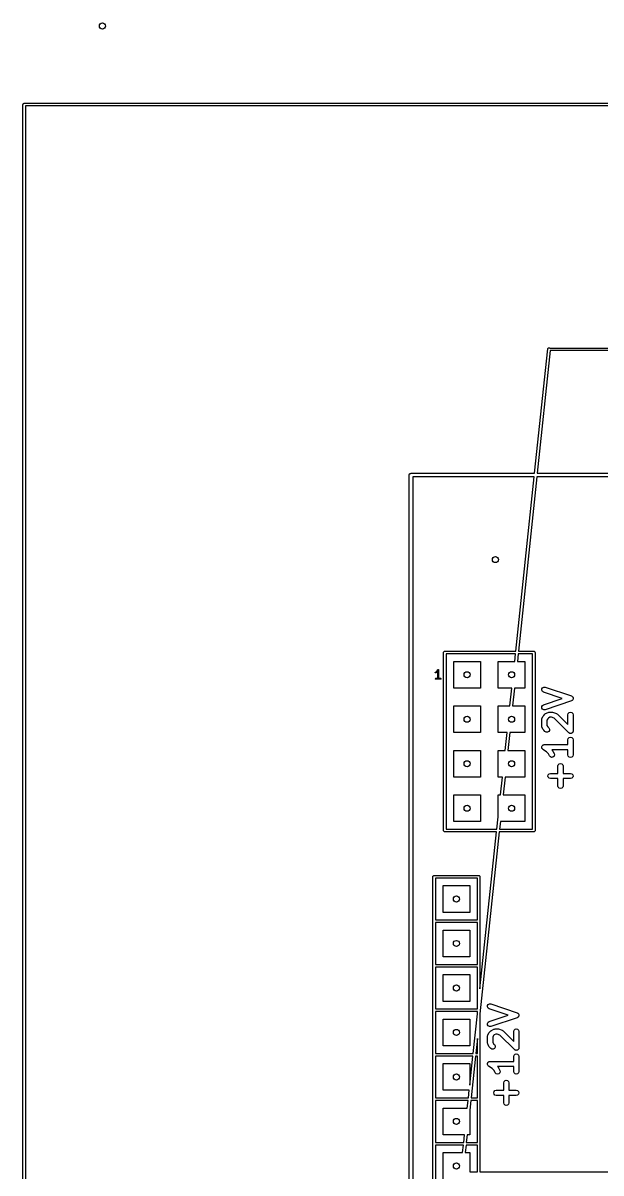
# Model space of a CAD drawing. Extents: x 0.02 to 3.57, y 0.02 to 5.41.
# Drawn here: x 0.021 to 1.321, y 2.822 to 5.407 of the extents above; entities that cross this region are included whole.
import ezdxf

# ---------------------------------------------------------------- set-up
doc = ezdxf.new("R2010")
doc.units = 0
doc.header["$MEASUREMENT"] = 0
doc.layers.add('BLACK', color=7, linetype='CONTINUOUS')

msp = doc.modelspace()

# ---------------------------------------------------------------- linework, layer by layer
at = {"layer": 'BLACK', "linetype": 'CONTINUOUS'}
for p, q in [((0.021394, 5.2235), (0.021461, 5.22388)), ((0.021394, 0.420346), (0.021394, 5.2235)), ((0.021438, 5.22401), (0.021504, 5.22412)), ((0.021461, 5.22388), (0.021438, 5.22401)), ((0.021504, 5.22412), (0.021572, 5.22451)), ((0.021572, 5.22451), (0.022065, 5.22509)), ((0.022065, 5.22509), (0.022448, 5.22576)), ((0.022448, 5.22576), (0.022699, 5.22585)), ((0.022699, 5.22585), (0.02287, 5.22605)), ((0.02287, 5.22605), (0.023626, 5.22619)), ((0.023626, 5.22619), (0.024347, 5.22645)), ((0.024347, 5.22645), (3.56765, 5.22645)), ((0.027299, 5.22054), (0.027299, 0.423299)), ((3.5647, 5.22054), (0.027299, 5.22054)), ((1.17192, 4.39488), (1.20156, 4.67423)), ((1.2071, 4.67047), (1.17786, 4.39488)), ((1.20156, 4.67423), (1.20185, 4.67522)), ((1.20185, 4.67522), (1.2033, 4.67662)), ((1.2033, 4.67662), (1.20532, 4.67676)), ((1.20532, 4.67676), (1.20585, 4.67637)), ((1.20585, 4.67637), (2.78025, 4.67637)), ((2.77827, 4.67047), (1.2071, 4.67047)), ((0.891052, 4.39363), (0.891418, 4.39413)), ((0.891418, 4.39413), (0.892011, 4.39432)), ((0.892011, 4.39432), (0.892516, 4.39469)), ((0.892516, 4.39469), (0.893139, 4.39469)), ((0.893139, 4.39469), (0.893732, 4.39488)), ((0.893732, 4.39488), (1.17192, 4.39488)), ((1.17786, 4.39488), (2.49373, 4.39488)), ((0.889795, 4.39094), (0.889988, 4.39154)), ((0.889795, 1.73583), (0.889795, 4.39094)), ((0.889988, 4.39216), (0.890354, 4.39267)), ((0.889988, 4.39154), (0.889988, 4.39216)), ((0.890354, 4.39267), (0.890547, 4.39326)), ((0.890547, 4.39326), (0.891052, 4.39363)), ((0.897669, 4.38701), (0.897669, 1.81005)), ((1.17109, 4.38701), (0.897669, 4.38701)), ((1.12949, 3.99495), (1.17109, 4.38701)), ((1.17703, 4.38701), (1.13543, 3.99495)), ((2.4898, 4.38701), (1.17703, 4.38701)), ((0.967047, 3.992), (0.967115, 3.99238)), ((0.967047, 3.592), (0.967047, 3.992)), ((0.967092, 3.99251), (0.967158, 3.99263)), ((0.967115, 3.99238), (0.967092, 3.99251)), ((0.967158, 3.99263), (0.967225, 3.99301)), ((0.967225, 3.99301), (0.967718, 3.9936)), ((0.967718, 3.9936), (0.968102, 3.99426)), ((0.968102, 3.99426), (0.968352, 3.99435)), ((0.968352, 3.99435), (0.968524, 3.99456)), ((0.968524, 3.99456), (0.969279, 3.99469)), ((0.969279, 3.99469), (0.97, 3.99495)), ((0.97, 3.99495), (1.12949, 3.99495)), ((0.972953, 3.98905), (0.972953, 3.59495)), ((1.12886, 3.98905), (0.972953, 3.98905)), ((1.12706, 3.972), (1.12886, 3.98905)), ((1.1348, 3.98905), (1.13299, 3.972)), ((1.16705, 3.98905), (1.1348, 3.98905)), ((1.13543, 3.99495), (1.17, 3.99495)), ((1.16705, 3.59495), (1.16705, 3.98905)), ((1.17, 3.99495), (1.17038, 3.99489)), ((1.17038, 3.99489), (1.17051, 3.99491)), ((1.17051, 3.99491), (1.17063, 3.99484)), ((1.17063, 3.99484), (1.17101, 3.99477)), ((1.17101, 3.99477), (1.1716, 3.99428)), ((1.1716, 3.99428), (1.17226, 3.9939)), ((1.17226, 3.9939), (1.17235, 3.99365)), ((1.17235, 3.99365), (1.17256, 3.99348)), ((1.17256, 3.99348), (1.17269, 3.99272)), ((1.17269, 3.99272), (1.17295, 3.992)), ((1.17295, 3.992), (1.17295, 3.592)), ((0.99, 3.912), (0.99, 3.972)), ((0.99, 3.972), (1.05, 3.972)), ((1.05, 3.972), (1.05, 3.912)), ((1.09, 3.912), (1.09, 3.972)), ((1.09, 3.972), (1.12706, 3.972)), ((1.13299, 3.972), (1.15, 3.972)), ((1.15, 3.972), (1.15, 3.912)), ((0.948391, 3.933), (0.94868, 3.93369)), ((0.94868, 3.9323), (0.948391, 3.933)), ((0.948442, 3.94737), (0.948936, 3.94794)), ((0.948495, 3.94662), (0.948442, 3.94737)), ((0.949064, 3.94612), (0.948495, 3.94662)), ((0.94868, 3.93369), (0.949376, 3.93398)), ((0.949376, 3.93201), (0.94868, 3.9323)), ((0.948936, 3.94794), (0.950667, 3.9488)), ((0.949816, 3.94618), (0.949064, 3.94612)), ((0.949376, 3.93398), (0.954016, 3.93398)), ((0.955, 3.93201), (0.949376, 3.93201)), ((0.951691, 3.94711), (0.949816, 3.94618)), ((0.950667, 3.9488), (0.95236, 3.9505)), ((0.951797, 3.94724), (0.951691, 3.94711)), ((0.951946, 3.9473), (0.951797, 3.94724)), ((0.953821, 3.94917), (0.951946, 3.9473)), ((0.95236, 3.9505), (0.954181, 3.95323)), ((0.95386, 3.94927), (0.953821, 3.94917)), ((0.953944, 3.94932), (0.95386, 3.94927)), ((0.954016, 3.94943), (0.953944, 3.94932)), ((0.954016, 3.93398), (0.954016, 3.94943)), ((0.954181, 3.95323), (0.954265, 3.95328)), ((0.954265, 3.95328), (0.954304, 3.95338)), ((0.954304, 3.95338), (0.954569, 3.95349)), ((0.954569, 3.95349), (0.954807, 3.95365)), ((0.954807, 3.95365), (0.954906, 3.95363)), ((0.954906, 3.95363), (0.955, 3.95366)), ((0.955, 3.95366), (0.955265, 3.95356)), ((0.960624, 3.93201), (0.955, 3.93201)), ((0.955265, 3.95356), (0.955546, 3.9535)), ((0.955546, 3.9535), (0.955602, 3.95342)), ((0.955602, 3.95342), (0.955696, 3.95338)), ((0.955696, 3.95338), (0.955806, 3.95311)), ((0.955806, 3.95311), (0.955965, 3.95287)), ((0.955965, 3.95287), (0.955945, 3.95277)), ((0.955945, 3.95277), (0.955984, 3.95268)), ((0.955984, 3.95268), (0.955984, 3.93398)), ((0.955984, 3.93398), (0.960624, 3.93398)), ((0.960624, 3.93398), (0.96132, 3.93369)), ((0.96132, 3.9323), (0.960624, 3.93201)), ((0.96132, 3.93369), (0.961609, 3.933)), ((0.961609, 3.933), (0.96132, 3.9323)), ((1.05, 3.912), (0.99, 3.912)), ((1.12069, 3.912), (1.09, 3.912)), ((1.11645, 3.872), (1.12069, 3.912)), ((1.12663, 3.912), (1.12238, 3.872)), ((1.15, 3.912), (1.12663, 3.912)), ((1.18787, 3.9073), (1.18805, 3.91035)), ((1.18923, 3.90457), (1.18787, 3.9073)), ((1.18805, 3.91035), (1.18973, 3.9129)), ((1.19178, 3.90288), (1.18923, 3.90457)), ((1.18973, 3.9129), (1.19247, 3.91427)), ((1.19247, 3.91427), (1.19552, 3.91409)), ((1.19552, 3.91409), (1.25457, 3.8944)), ((1.23403, 3.8888), (1.19178, 3.90288)), ((1.19178, 3.87472), (1.23403, 3.8888)), ((1.25457, 3.8832), (1.19552, 3.86351)), ((1.25457, 3.8944), (1.25556, 3.89375)), ((1.25556, 3.88385), (1.25457, 3.8832)), ((1.25556, 3.89375), (1.25662, 3.89322)), ((1.25662, 3.88438), (1.25556, 3.88385)), ((1.25662, 3.89322), (1.25682, 3.89292)), ((1.25682, 3.88468), (1.25662, 3.88438)), ((1.25682, 3.89292), (1.25712, 3.89272)), ((1.25712, 3.88488), (1.25682, 3.88468)), ((1.25712, 3.89272), (1.25765, 3.89166)), ((1.25765, 3.88594), (1.25712, 3.88488)), ((1.25765, 3.89166), (1.25831, 3.89067)), ((1.25831, 3.88693), (1.25765, 3.88594)), ((1.25831, 3.89067), (1.25833, 3.89031)), ((1.25833, 3.88729), (1.25831, 3.88693)), ((1.25833, 3.89031), (1.25849, 3.88998)), ((1.25849, 3.88762), (1.25833, 3.88729)), ((1.25849, 3.88998), (1.25842, 3.8888)), ((1.25842, 3.8888), (1.25849, 3.88762)), ((0.99, 3.812), (0.99, 3.872)), ((0.99, 3.872), (1.05, 3.872)), ((1.05, 3.872), (1.05, 3.812)), ((1.09, 3.812), (1.09, 3.872)), ((1.09, 3.872), (1.11645, 3.872)), ((1.12238, 3.872), (1.15, 3.872)), ((1.15, 3.872), (1.15, 3.812)), ((1.18787, 3.8703), (1.18923, 3.87303)), ((1.18805, 3.86725), (1.18787, 3.8703)), ((1.18973, 3.8647), (1.18805, 3.86725)), ((1.18923, 3.87303), (1.19178, 3.87472)), ((1.19247, 3.86333), (1.18973, 3.8647)), ((1.19229, 3.85079), (1.1951, 3.85361)), ((1.19552, 3.86351), (1.19247, 3.86333)), ((1.1951, 3.85361), (1.19592, 3.85408)), ((1.19592, 3.85408), (1.19663, 3.85471)), ((1.19663, 3.85471), (1.20226, 3.85753)), ((1.20226, 3.85753), (1.20359, 3.8578)), ((1.20359, 3.8578), (1.2049, 3.85815)), ((1.2049, 3.85815), (1.21052, 3.85815)), ((1.21052, 3.85815), (1.21144, 3.8579)), ((1.21144, 3.8579), (1.21239, 3.85785)), ((1.21239, 3.85785), (1.22083, 3.85503)), ((1.22083, 3.85503), (1.22196, 3.85429)), ((1.22196, 3.85429), (1.22314, 3.85361)), ((1.22314, 3.85361), (1.2468, 3.82994)), ((1.2468, 3.85224), (1.24759, 3.8552)), ((1.2468, 3.82994), (1.2468, 3.85224)), ((1.24759, 3.8552), (1.24975, 3.85736)), ((1.24975, 3.85736), (1.25271, 3.85815)), ((1.25271, 3.85815), (1.25566, 3.85736)), ((1.25566, 3.85736), (1.25782, 3.8552)), ((1.25782, 3.8552), (1.25861, 3.85224)), ((1.25861, 3.85224), (1.25861, 3.81569)), ((1.18775, 3.84099), (1.1881, 3.84231)), ((1.18775, 3.82693), (1.18775, 3.84099)), ((1.1881, 3.82562), (1.18775, 3.82693)), ((1.1881, 3.84231), (1.18837, 3.84364)), ((1.18837, 3.82429), (1.1881, 3.82562)), ((1.18837, 3.84364), (1.19118, 3.84926)), ((1.19118, 3.84926), (1.19181, 3.84997)), ((1.19181, 3.84997), (1.19229, 3.85079)), ((1.20132, 3.84312), (1.19956, 3.8396)), ((1.19956, 3.8396), (1.19956, 3.82833)), ((1.19956, 3.82833), (1.20132, 3.82481)), ((1.20277, 3.84458), (1.20132, 3.84312)), ((1.20629, 3.84634), (1.20277, 3.84458)), ((1.20957, 3.84634), (1.20629, 3.84634)), ((1.21577, 3.84427), (1.20957, 3.84634)), ((1.24853, 3.81151), (1.21577, 3.84427)), ((1.05, 3.812), (0.99, 3.812)), ((1.11008, 3.812), (1.09, 3.812)), ((1.10584, 3.772), (1.11008, 3.812)), ((1.11602, 3.812), (1.11177, 3.772)), ((1.15, 3.812), (1.11602, 3.812)), ((1.19118, 3.81867), (1.18837, 3.82429)), ((1.19181, 3.81796), (1.19118, 3.81867)), ((1.19229, 3.81713), (1.19181, 3.81796)), ((1.1951, 3.81432), (1.19229, 3.81713)), ((1.19775, 3.81279), (1.1951, 3.81432)), ((1.2008, 3.81279), (1.19775, 3.81279)), ((1.20345, 3.81432), (1.2008, 3.81279)), ((1.20132, 3.82481), (1.20345, 3.82267)), ((1.20345, 3.82267), (1.20498, 3.82003)), ((1.20498, 3.81697), (1.20345, 3.81432)), ((1.20498, 3.82003), (1.20498, 3.81697)), ((1.24759, 3.79895), (1.24975, 3.80111)), ((1.2492, 3.81112), (1.24853, 3.81151)), ((1.24975, 3.81057), (1.2492, 3.81112)), ((1.2505, 3.81037), (1.24975, 3.81057)), ((1.24975, 3.80111), (1.25271, 3.80191)), ((1.25118, 3.80998), (1.2505, 3.81037)), ((1.25195, 3.80998), (1.25118, 3.80998)), ((1.25271, 3.80978), (1.25195, 3.80998)), ((1.25346, 3.80998), (1.25271, 3.80978)), ((1.25271, 3.80191), (1.25566, 3.80111)), ((1.25423, 3.80998), (1.25346, 3.80998)), ((1.25491, 3.81037), (1.25423, 3.80998)), ((1.25566, 3.81057), (1.25491, 3.81037)), ((1.25621, 3.81112), (1.25566, 3.81057)), ((1.25566, 3.80111), (1.25782, 3.79895)), ((1.25688, 3.81151), (1.25621, 3.81112)), ((1.25727, 3.81218), (1.25688, 3.81151)), ((1.25782, 3.81273), (1.25727, 3.81218)), ((1.25802, 3.81348), (1.25782, 3.81273)), ((1.25841, 3.81416), (1.25802, 3.81348)), ((1.25861, 3.81569), (1.25841, 3.81493)), ((1.25841, 3.81493), (1.25841, 3.81416)), ((1.18775, 3.77913), (1.1878, 3.77932)), ((1.18809, 3.77783), (1.18775, 3.77913)), ((1.18776, 3.77951), (1.18819, 3.78078)), ((1.1878, 3.77932), (1.18776, 3.77951)), ((1.18836, 3.77651), (1.18809, 3.77783)), ((1.18819, 3.78078), (1.18854, 3.78208)), ((1.18849, 3.77636), (1.18836, 3.77651)), ((1.18854, 3.77617), (1.18849, 3.77636)), ((1.18854, 3.78208), (1.18867, 3.78222)), ((1.18949, 3.77522), (1.18854, 3.77617)), ((1.18867, 3.78222), (1.18874, 3.7824)), ((1.18874, 3.7824), (1.18975, 3.78329)), ((1.19037, 3.77421), (1.18949, 3.77522)), ((1.18975, 3.78329), (1.1907, 3.78424)), ((1.19832, 3.76891), (1.19037, 3.77421)), ((1.1907, 3.78424), (1.19089, 3.78429)), ((1.19089, 3.78429), (1.19103, 3.78442)), ((1.19103, 3.78442), (1.19235, 3.78468)), ((1.19235, 3.78468), (1.19365, 3.78503)), ((1.19365, 3.78503), (1.2468, 3.78503)), ((1.2468, 3.796), (1.24759, 3.79895)), ((1.2468, 3.78503), (1.2468, 3.796)), ((1.25782, 3.79895), (1.25861, 3.796)), ((1.25861, 3.796), (1.25861, 3.76225)), ((0.99, 3.712), (0.99, 3.772)), ((0.99, 3.772), (1.05, 3.772)), ((1.05, 3.772), (1.05, 3.712)), ((1.09, 3.712), (1.09, 3.772)), ((1.09, 3.772), (1.10584, 3.772)), ((1.11177, 3.772), (1.15, 3.772)), ((1.15, 3.772), (1.15, 3.712)), ((1.20286, 3.76438), (1.19832, 3.76891)), ((1.20524, 3.75961), (1.20286, 3.76438)), ((1.20727, 3.75733), (1.20524, 3.75961)), ((1.21017, 3.75636), (1.20727, 3.75733)), ((1.21316, 3.75697), (1.21017, 3.75636)), ((1.2468, 3.77322), (1.21072, 3.77322)), ((1.21072, 3.77322), (1.21189, 3.77205)), ((1.21189, 3.77205), (1.21236, 3.77123)), ((1.21236, 3.77123), (1.21299, 3.77052)), ((1.21299, 3.77052), (1.21581, 3.7649)), ((1.21545, 3.759), (1.21316, 3.75697)), ((1.21642, 3.7619), (1.21545, 3.759)), ((1.21581, 3.7649), (1.21642, 3.7619)), ((1.2468, 3.76225), (1.2468, 3.77322)), ((1.24759, 3.7593), (1.2468, 3.76225)), ((1.24975, 3.75714), (1.24759, 3.7593)), ((1.25271, 3.75635), (1.24975, 3.75714)), ((1.25566, 3.75714), (1.25271, 3.75635)), ((1.25782, 3.7593), (1.25566, 3.75714)), ((1.25861, 3.76225), (1.25782, 3.7593)), ((1.2243, 3.73694), (1.22509, 3.7399)), ((1.2243, 3.72035), (1.2243, 3.73694)), ((1.22509, 3.7399), (1.22726, 3.74206)), ((1.22726, 3.74206), (1.23021, 3.74285)), ((1.23021, 3.74285), (1.23316, 3.74206)), ((1.23316, 3.74206), (1.23532, 3.7399)), ((1.23532, 3.7399), (1.23611, 3.73694)), ((1.23611, 3.73694), (1.23611, 3.72035)), ((1.05, 3.712), (0.99, 3.712)), ((1.09947, 3.712), (1.09, 3.712)), ((1.09523, 3.672), (1.09947, 3.712)), ((1.10541, 3.712), (1.10116, 3.672)), ((1.15, 3.712), (1.10541, 3.712)), ((1.20181, 3.71445), (1.2026, 3.7174)), ((1.2026, 3.71149), (1.20181, 3.71445)), ((1.2026, 3.7174), (1.20476, 3.71956)), ((1.20476, 3.70933), (1.2026, 3.71149)), ((1.20476, 3.71956), (1.20771, 3.72035)), ((1.20771, 3.70854), (1.20476, 3.70933)), ((1.20771, 3.72035), (1.2243, 3.72035)), ((1.2243, 3.70854), (1.20771, 3.70854)), ((1.2243, 3.69195), (1.2243, 3.70854)), ((1.23611, 3.72035), (1.25271, 3.72035)), ((1.25271, 3.70854), (1.23611, 3.70854)), ((1.23611, 3.70854), (1.23611, 3.69195)), ((1.25271, 3.72035), (1.25566, 3.71956)), ((1.25566, 3.70933), (1.25271, 3.70854)), ((1.25566, 3.71956), (1.25782, 3.7174)), ((1.25782, 3.71149), (1.25566, 3.70933)), ((1.25782, 3.7174), (1.25861, 3.71445)), ((1.25861, 3.71445), (1.25782, 3.71149)), ((0.99, 3.612), (0.99, 3.672)), ((0.99, 3.672), (1.05, 3.672)), ((1.05, 3.672), (1.05, 3.612)), ((1.09, 3.62275), (1.09, 3.672)), ((1.09, 3.672), (1.09523, 3.672)), ((1.10116, 3.672), (1.15, 3.672)), ((1.15, 3.672), (1.15, 3.612)), ((1.22509, 3.689), (1.2243, 3.69195)), ((1.22726, 3.68684), (1.22509, 3.689)), ((1.23021, 3.68605), (1.22726, 3.68684)), ((1.23316, 3.68684), (1.23021, 3.68605)), ((1.23532, 3.689), (1.23316, 3.68684)), ((1.23611, 3.69195), (1.23532, 3.689)), ((1.08705, 3.59495), (1.09, 3.62275)), ((0.972953, 3.59495), (1.08705, 3.59495)), ((1.05, 3.612), (0.99, 3.612)), ((1.0948, 3.612), (1.09299, 3.59495)), ((1.09299, 3.59495), (1.16705, 3.59495)), ((1.15, 3.612), (1.0948, 3.612)), ((0.96731, 3.59128), (0.967047, 3.592)), ((0.967443, 3.59052), (0.96731, 3.59128)), ((0.967647, 3.59035), (0.967443, 3.59052)), ((0.967738, 3.5901), (0.967647, 3.59035)), ((0.968402, 3.58972), (0.967738, 3.5901)), ((0.96899, 3.58923), (0.968402, 3.58972)), ((0.969374, 3.58916), (0.96899, 3.58923)), ((0.969487, 3.58909), (0.969374, 3.58916)), ((0.969616, 3.58911), (0.969487, 3.58909)), ((0.97, 3.58905), (0.969616, 3.58911)), ((1.08642, 3.58905), (0.97, 3.58905)), ((1.04895, 3.23588), (1.08642, 3.58905)), ((1.09236, 3.58905), (1.04895, 3.17991)), ((1.17, 3.58905), (1.09236, 3.58905)), ((1.17072, 3.58931), (1.17, 3.58905)), ((1.17148, 3.58944), (1.17072, 3.58931)), ((1.17165, 3.58965), (1.17148, 3.58944)), ((1.1719, 3.58974), (1.17165, 3.58965)), ((1.17228, 3.5904), (1.1719, 3.58974)), ((1.17277, 3.59099), (1.17228, 3.5904)), ((1.17284, 3.59137), (1.17277, 3.59099)), ((1.17291, 3.59149), (1.17284, 3.59137)), ((1.17295, 3.592), (1.17289, 3.59162)), ((1.17289, 3.59162), (1.17291, 3.59149)), ((0.943225, 3.48901), (0.943718, 3.4896)), ((0.943718, 3.4896), (0.944102, 3.49026)), ((0.944102, 3.49026), (0.944352, 3.49035)), ((0.944352, 3.49035), (0.944524, 3.49056)), ((0.944524, 3.49056), (0.945279, 3.49069)), ((0.945279, 3.49069), (0.946, 3.49095)), ((0.946, 3.49095), (1.046, 3.49095)), ((1.046, 3.49095), (1.04638, 3.49089)), ((1.04638, 3.49089), (1.04651, 3.49091)), ((1.04651, 3.49091), (1.04663, 3.49084)), ((1.04663, 3.49084), (1.04701, 3.49077)), ((1.04701, 3.49077), (1.0476, 3.49028)), ((1.0476, 3.49028), (1.04826, 3.4899)), ((1.04826, 3.4899), (1.04835, 3.48965)), ((1.04835, 3.48965), (1.04856, 3.48948)), ((1.04856, 3.48948), (1.04869, 3.48872)), ((0.943047, 3.488), (0.943115, 3.48838)), ((0.943047, 3.388), (0.943047, 3.488)), ((0.943092, 3.48851), (0.943158, 3.48863)), ((0.943115, 3.48838), (0.943092, 3.48851)), ((0.943158, 3.48863), (0.943225, 3.48901)), ((0.948953, 3.48505), (0.948953, 3.39095)), ((1.04305, 3.48505), (0.948953, 3.48505)), ((0.966, 3.408), (0.966, 3.468)), ((0.966, 3.468), (1.026, 3.468)), ((1.026, 3.468), (1.026, 3.408)), ((1.04305, 3.39095), (1.04305, 3.48505)), ((1.04869, 3.48872), (1.04895, 3.488)), ((1.04895, 3.488), (1.04895, 3.388)), ((0.943047, 3.288), (0.943047, 3.388)), ((0.948953, 3.39095), (1.04305, 3.39095)), ((1.026, 3.408), (0.966, 3.408)), ((1.04895, 3.388), (1.04895, 3.288)), ((0.948953, 3.38505), (0.948953, 3.29095)), ((1.04305, 3.38505), (0.948953, 3.38505)), ((0.966, 3.308), (0.966, 3.368)), ((0.966, 3.368), (1.026, 3.368)), ((1.026, 3.368), (1.026, 3.308)), ((1.04305, 3.29095), (1.04305, 3.38505)), ((0.943047, 3.188), (0.943047, 3.288)), ((0.948953, 3.29095), (1.04305, 3.29095)), ((0.948953, 3.28505), (0.948953, 3.19095)), ((1.04305, 3.28505), (0.948953, 3.28505)), ((1.026, 3.308), (0.966, 3.308)), ((1.04305, 3.19095), (1.04305, 3.28505)), ((1.04895, 3.288), (1.04895, 3.23588)), ((0.966, 3.208), (0.966, 3.268)), ((0.966, 3.268), (1.026, 3.268)), ((1.026, 3.268), (1.026, 3.208)), ((1.026, 3.208), (0.966, 3.208)), ((0.943047, 3.088), (0.943047, 3.188)), ((0.948953, 3.19095), (1.04305, 3.19095)), ((0.948953, 3.18505), (0.948953, 3.09095)), ((1.04305, 3.18505), (0.948953, 3.18505)), ((1.03358, 3.09095), (1.04305, 3.18022)), ((1.04305, 3.18022), (1.04305, 3.18505)), ((1.04895, 3.17991), (1.04895, 3.088)), ((1.06587, 3.1953), (1.06605, 3.19835)), ((1.06723, 3.19257), (1.06587, 3.1953)), ((1.06605, 3.19835), (1.06773, 3.2009)), ((1.06978, 3.19088), (1.06723, 3.19257)), ((1.06773, 3.2009), (1.07047, 3.20227)), ((1.11203, 3.1768), (1.06978, 3.19088)), ((1.07047, 3.20227), (1.07352, 3.20209)), ((1.07352, 3.20209), (1.13257, 3.1824)), ((1.13257, 3.1824), (1.13356, 3.18175)), ((1.13356, 3.18175), (1.13462, 3.18122)), ((1.13462, 3.18122), (1.13482, 3.18092)), ((1.13482, 3.18092), (1.13512, 3.18072)), ((1.13512, 3.18072), (1.13565, 3.17966)), ((1.13565, 3.17966), (1.13631, 3.17867)), ((0.966, 3.108), (0.966, 3.168)), ((0.966, 3.168), (1.026, 3.168)), ((1.026, 3.168), (1.026, 3.108)), ((1.06587, 3.1583), (1.06723, 3.16103)), ((1.06605, 3.15525), (1.06587, 3.1583)), ((1.06773, 3.1527), (1.06605, 3.15525)), ((1.06723, 3.16103), (1.06978, 3.16272)), ((1.06978, 3.16272), (1.11203, 3.1768)), ((1.13257, 3.1712), (1.07352, 3.15151)), ((1.13356, 3.17185), (1.13257, 3.1712)), ((1.13462, 3.17238), (1.13356, 3.17185)), ((1.13482, 3.17268), (1.13462, 3.17238)), ((1.13512, 3.17288), (1.13482, 3.17268)), ((1.13565, 3.17394), (1.13512, 3.17288)), ((1.13631, 3.17493), (1.13565, 3.17394)), ((1.13631, 3.17867), (1.13633, 3.17831)), ((1.13633, 3.17529), (1.13631, 3.17493)), ((1.13633, 3.17831), (1.13649, 3.17798)), ((1.13649, 3.17562), (1.13633, 3.17529)), ((1.13649, 3.17798), (1.13642, 3.1768)), ((1.13642, 3.1768), (1.13649, 3.17562)), ((1.06575, 3.12899), (1.0661, 3.13031)), ((1.06575, 3.11493), (1.06575, 3.12899)), ((1.0661, 3.13031), (1.06637, 3.13164)), ((1.06637, 3.13164), (1.06918, 3.13726)), ((1.07047, 3.15133), (1.06773, 3.1527)), ((1.06918, 3.13726), (1.06981, 3.13797)), ((1.06981, 3.13797), (1.07029, 3.13879)), ((1.07029, 3.13879), (1.0731, 3.14161)), ((1.07352, 3.15151), (1.07047, 3.15133)), ((1.0731, 3.14161), (1.07392, 3.14208)), ((1.07392, 3.14208), (1.07463, 3.14271)), ((1.07463, 3.14271), (1.08026, 3.14553)), ((1.07932, 3.13112), (1.07756, 3.1276)), ((1.07756, 3.1276), (1.07756, 3.11633)), ((1.08077, 3.13258), (1.07932, 3.13112)), ((1.08026, 3.14553), (1.08159, 3.1458)), ((1.08429, 3.13434), (1.08077, 3.13258)), ((1.08159, 3.1458), (1.0829, 3.14615)), ((1.0829, 3.14615), (1.08852, 3.14615)), ((1.08757, 3.13434), (1.08429, 3.13434)), ((1.09377, 3.13227), (1.08757, 3.13434)), ((1.08852, 3.14615), (1.08944, 3.1459)), ((1.08944, 3.1459), (1.09039, 3.14585)), ((1.09039, 3.14585), (1.09883, 3.14303)), ((1.12653, 3.09951), (1.09377, 3.13227)), ((1.09883, 3.14303), (1.09996, 3.14229)), ((1.09996, 3.14229), (1.10114, 3.14161)), ((1.10114, 3.14161), (1.1248, 3.11794)), ((1.1248, 3.14024), (1.12559, 3.1432)), ((1.1248, 3.11794), (1.1248, 3.14024)), ((1.12559, 3.1432), (1.12775, 3.14536)), ((1.12775, 3.14536), (1.13071, 3.14615)), ((1.13071, 3.14615), (1.13366, 3.14536)), ((1.13366, 3.14536), (1.13582, 3.1432)), ((1.13582, 3.1432), (1.13661, 3.14024)), ((1.13661, 3.14024), (1.13661, 3.10369)), ((1.026, 3.108), (0.966, 3.108)), ((1.04305, 3.12425), (1.03951, 3.09095)), ((1.04305, 3.09095), (1.04305, 3.12425)), ((1.0661, 3.11362), (1.06575, 3.11493)), ((1.06637, 3.11229), (1.0661, 3.11362)), ((1.06918, 3.10667), (1.06637, 3.11229)), ((1.06981, 3.10596), (1.06918, 3.10667)), ((1.07029, 3.10513), (1.06981, 3.10596)), ((1.0731, 3.10232), (1.07029, 3.10513)), ((1.07575, 3.10079), (1.0731, 3.10232)), ((1.07756, 3.11633), (1.07932, 3.11281)), ((1.08145, 3.10232), (1.0788, 3.10079)), ((1.07932, 3.11281), (1.08145, 3.11067)), ((1.08145, 3.11067), (1.08298, 3.10803)), ((1.08298, 3.10497), (1.08145, 3.10232)), ((1.08298, 3.10803), (1.08298, 3.10497)), ((1.13641, 3.10216), (1.13602, 3.10148)), ((1.13661, 3.10369), (1.13641, 3.10293)), ((1.13641, 3.10293), (1.13641, 3.10216)), ((0.943047, 2.988), (0.943047, 3.088)), ((0.948953, 3.09095), (1.03358, 3.09095)), ((0.948953, 3.08505), (0.948953, 2.99095)), ((1.03295, 3.08505), (0.948953, 3.08505)), ((1.026, 3.01956), (1.03295, 3.08505)), ((1.03889, 3.08505), (1.0289, 2.99095)), ((1.04305, 3.08505), (1.03889, 3.08505)), ((1.03951, 3.09095), (1.04305, 3.09095)), ((1.04305, 2.99095), (1.04305, 3.08505)), ((1.04895, 3.088), (1.04895, 2.988)), ((1.0788, 3.10079), (1.07575, 3.10079)), ((1.1248, 3.084), (1.12559, 3.08695)), ((1.1248, 3.07303), (1.1248, 3.084)), ((1.12559, 3.08695), (1.12775, 3.08911)), ((1.1272, 3.09912), (1.12653, 3.09951)), ((1.12775, 3.09857), (1.1272, 3.09912)), ((1.1285, 3.09837), (1.12775, 3.09857)), ((1.12775, 3.08911), (1.13071, 3.08991)), ((1.12918, 3.09798), (1.1285, 3.09837)), ((1.12995, 3.09798), (1.12918, 3.09798)), ((1.13071, 3.09778), (1.12995, 3.09798)), ((1.13146, 3.09798), (1.13071, 3.09778)), ((1.13071, 3.08991), (1.13366, 3.08911)), ((1.13223, 3.09798), (1.13146, 3.09798)), ((1.13291, 3.09837), (1.13223, 3.09798)), ((1.13366, 3.09857), (1.13291, 3.09837)), ((1.13421, 3.09912), (1.13366, 3.09857)), ((1.13366, 3.08911), (1.13582, 3.08695)), ((1.13488, 3.09951), (1.13421, 3.09912)), ((1.13527, 3.10018), (1.13488, 3.09951)), ((1.13582, 3.10073), (1.13527, 3.10018)), ((1.13602, 3.10148), (1.13582, 3.10073)), ((1.13582, 3.08695), (1.13661, 3.084)), ((1.13661, 3.084), (1.13661, 3.05025)), ((0.966, 3.008), (0.966, 3.068)), ((0.966, 3.068), (1.026, 3.068)), ((1.026, 3.068), (1.026, 3.01956)), ((1.06575, 3.06713), (1.0658, 3.06732)), ((1.06609, 3.06583), (1.06575, 3.06713)), ((1.06576, 3.06751), (1.06619, 3.06878)), ((1.0658, 3.06732), (1.06576, 3.06751)), ((1.06636, 3.06451), (1.06609, 3.06583)), ((1.06619, 3.06878), (1.06654, 3.07008)), ((1.06649, 3.06436), (1.06636, 3.06451)), ((1.06654, 3.06417), (1.06649, 3.06436)), ((1.06654, 3.07008), (1.06667, 3.07022)), ((1.06749, 3.06322), (1.06654, 3.06417)), ((1.06667, 3.07022), (1.06674, 3.0704)), ((1.06674, 3.0704), (1.06775, 3.07129)), ((1.06837, 3.06221), (1.06749, 3.06322)), ((1.06775, 3.07129), (1.0687, 3.07224)), ((1.07632, 3.05691), (1.06837, 3.06221)), ((1.0687, 3.07224), (1.06889, 3.07229)), ((1.06889, 3.07229), (1.06903, 3.07242)), ((1.06903, 3.07242), (1.07035, 3.07268)), ((1.07035, 3.07268), (1.07165, 3.07303)), ((1.07165, 3.07303), (1.1248, 3.07303)), ((1.08086, 3.05238), (1.07632, 3.05691)), ((1.08324, 3.04761), (1.08086, 3.05238)), ((1.1248, 3.06122), (1.08872, 3.06122)), ((1.08872, 3.06122), (1.08989, 3.06005)), ((1.08989, 3.06005), (1.09036, 3.05923)), ((1.09036, 3.05923), (1.09099, 3.05852)), ((1.09099, 3.05852), (1.09381, 3.0529)), ((1.09381, 3.0529), (1.09442, 3.0499)), ((1.1248, 3.05025), (1.1248, 3.06122)), ((1.12559, 3.0473), (1.1248, 3.05025)), ((1.13661, 3.05025), (1.13582, 3.0473)), ((1.08527, 3.04533), (1.08324, 3.04761)), ((1.08817, 3.04436), (1.08527, 3.04533)), ((1.09116, 3.04497), (1.08817, 3.04436)), ((1.09345, 3.047), (1.09116, 3.04497)), ((1.09442, 3.0499), (1.09345, 3.047)), ((1.1023, 3.02494), (1.10309, 3.0279)), ((1.1023, 3.00835), (1.1023, 3.02494)), ((1.10309, 3.0279), (1.10526, 3.03006)), ((1.10526, 3.03006), (1.10821, 3.03085)), ((1.10821, 3.03085), (1.11116, 3.03006)), ((1.11116, 3.03006), (1.11332, 3.0279)), ((1.11332, 3.0279), (1.11411, 3.02494)), ((1.11411, 3.02494), (1.11411, 3.00835)), ((1.12775, 3.04514), (1.12559, 3.0473)), ((1.13071, 3.04435), (1.12775, 3.04514)), ((1.13366, 3.04514), (1.13071, 3.04435)), ((1.13582, 3.0473), (1.13366, 3.04514)), ((1.02477, 3.008), (0.966, 3.008)), ((1.02297, 2.99095), (1.02477, 3.008)), ((1.07981, 3.00245), (1.0806, 3.0054)), ((1.0806, 2.99949), (1.07981, 3.00245)), ((1.0806, 3.0054), (1.08276, 3.00756)), ((1.08276, 2.99733), (1.0806, 2.99949)), ((1.08276, 3.00756), (1.08571, 3.00835)), ((1.08571, 3.00835), (1.1023, 3.00835)), ((1.11411, 3.00835), (1.13071, 3.00835)), ((1.13071, 3.00835), (1.13366, 3.00756)), ((1.13366, 3.00756), (1.13582, 3.0054)), ((1.13582, 2.99949), (1.13366, 2.99733)), ((1.13582, 3.0054), (1.13661, 3.00245)), ((1.13661, 3.00245), (1.13582, 2.99949)), ((0.943047, 2.888), (0.943047, 2.988)), ((0.948953, 2.99095), (1.02297, 2.99095)), ((0.948953, 2.98505), (0.948953, 2.89095)), ((1.02234, 2.98505), (0.948953, 2.98505)), ((1.02053, 2.968), (1.02234, 2.98505)), ((1.02828, 2.98505), (1.026, 2.96358)), ((1.04305, 2.98505), (1.02828, 2.98505)), ((1.0289, 2.99095), (1.04305, 2.99095)), ((1.04305, 2.89095), (1.04305, 2.98505)), ((1.04895, 2.988), (1.04895, 2.888)), ((1.08571, 2.99654), (1.08276, 2.99733)), ((1.1023, 2.99654), (1.08571, 2.99654)), ((1.1023, 2.97995), (1.1023, 2.99654)), ((1.10309, 2.977), (1.1023, 2.97995)), ((1.10526, 2.97484), (1.10309, 2.977)), ((1.10821, 2.97404), (1.10526, 2.97484)), ((1.11116, 2.97484), (1.10821, 2.97404)), ((1.11332, 2.977), (1.11116, 2.97484)), ((1.11411, 2.97995), (1.11332, 2.977)), ((1.13071, 2.99654), (1.11411, 2.99654)), ((1.11411, 2.99654), (1.11411, 2.97995)), ((1.13366, 2.99733), (1.13071, 2.99654)), ((0.966, 2.908), (0.966, 2.968)), ((0.966, 2.968), (1.02053, 2.968)), ((1.026, 2.96358), (1.026, 2.908)), ((1.01416, 2.908), (0.966, 2.908)), ((1.01236, 2.89095), (1.01416, 2.908)), ((1.0201, 2.908), (1.01829, 2.89095)), ((1.026, 2.908), (1.0201, 2.908)), ((0.943047, 2.788), (0.943047, 2.888)), ((0.948953, 2.89095), (1.01236, 2.89095)), ((0.948953, 2.88505), (0.948953, 2.79095)), ((1.01173, 2.88505), (0.948953, 2.88505)), ((1.00992, 2.868), (1.01173, 2.88505)), ((1.01767, 2.88505), (1.01586, 2.868)), ((1.04305, 2.88505), (1.01767, 2.88505)), ((1.01829, 2.89095), (1.04305, 2.89095)), ((1.04305, 2.82489), (1.04305, 2.88505)), ((1.04895, 2.888), (1.04895, 2.82489)), ((0.966, 2.808), (0.966, 2.868)), ((0.966, 2.868), (1.00992, 2.868)), ((1.01586, 2.868), (1.026, 2.868)), ((1.026, 2.868), (1.026, 2.82488)), ((1.026, 2.82488), (1.04305, 2.82489)), ((1.04895, 2.82489), (2.4898, 2.82534))]:
    msp.add_line(p, q, dxfattribs=at)
at = {"layer": 'BLACK'}
for centre in [(0.2, 5.4), (1.08373, 4.20094), (1.02, 3.942), (1.12, 3.942), (1.02, 3.842), (1.12, 3.842), (1.02, 3.742), (1.12, 3.742), (1.02, 3.642), (1.12, 3.642), (0.996, 3.438), (0.996, 3.338), (0.996, 3.238), (0.996, 3.138), (0.996, 3.038), (0.996, 2.938), (0.996, 2.838)]:
    msp.add_circle(centre, 0.00689, dxfattribs=at)

doc.saveas('drawing.dxf')
